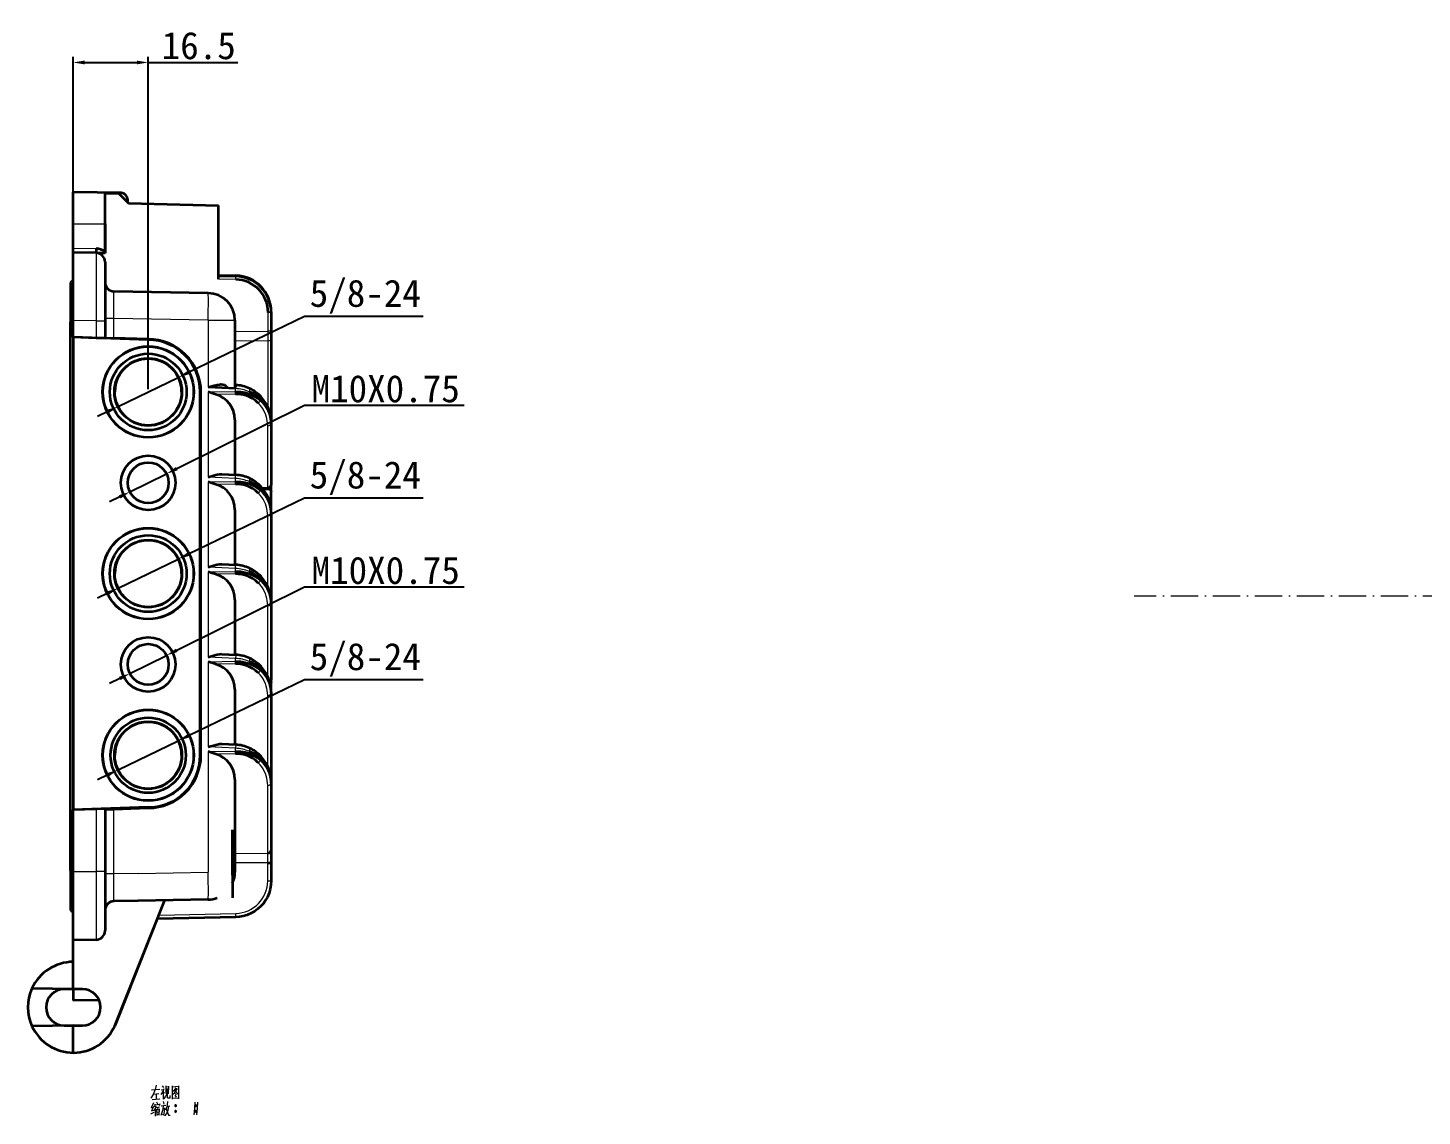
# Model space of a CAD drawing. Header units: millimetres. Extents: x -2350 to -557, y -483 to 312.
# Drawn here: x -1888.3 to -1581.3, y -152.8 to 86.8 of the extents above; entities that cross this region are included whole.
import ezdxf

# ---------------------------------------------------------------- set-up
doc = ezdxf.new("R2010")
doc.units = ezdxf.units.MM
doc.header["$LTSCALE"] = 0.5
doc.header["$PDSIZE"] = -1
doc.linetypes.add('DASHDOT', pattern=[18.5, 12, -3, 0.5, -3])
doc.layers.get('0').update_dxf_attribs({"lineweight": 0})
doc.styles.get("Standard").update_dxf_attribs({"font": ''})
doc.styles.get('Standard').set_extended_font_data('FangSong_GB2312')
doc.dimstyles.new('副本ISO-25', dxfattribs={"dimtxt": 6, "dimasz": 2.5, "dimexe": 1.25, "dimexo": 0.625, "dimtad": 1, "dimtoh": 1, "dimdec": 1, "dimzin": 0, "dimdsep": 46, "dimtxsty": 'Standard', "dimcen": 0, "dimdle": 5, "dimclrd": 1, "dimclre": 1, "dimadec": 0, "dimazin": 0, "dimtfac": 1, "dimtdec": 1, "dimtmove": 0, "dimatfit": 3, "dimfxl": 0, "dimlwd": 25, "dimlwe": 25, "dimarcsym": 0})

# ---------------------------------------------------------------- blocks, each defined once
blk = doc.blocks.new('*D222')
at = {"color": 1, "lineweight": 25}
for p, q in [((-1827.4, -36.35), (-1855.55, -50.26)), ((-1792.28, -36.35), (-1827.4, -36.35)), ((-1865.86, -55.35), (-1857.8, -51.37)), ((-1868.11, -56.46), (-1870.35, -57.57))]:
    blk.add_line(p, q, dxfattribs=at)
at = {"color": 1}
for points in [[(-1855.74, -49.89), (-1855.37, -50.63), (-1857.8, -51.37)], [(-1867.92, -56.83), (-1868.29, -56.09), (-1865.86, -55.35)]]:
    blk.add_solid(points, dxfattribs=at)
at = {"layer": 'Defpoints', "color": 0}
for p in [(-1857.8, -51.37), (-1865.86, -55.35)]:
    blk.add_point(p, dxfattribs=at)
at = {"color": 0, "insert": (-1809.53, -32.68), "char_height": 6, "attachment_point": 5}
blk.add_mtext('M10X0.75', dxfattribs=at)
blk = doc.blocks.new('*D224')
at = {"color": 1, "lineweight": 25}
for p, q in [((-1827.4, 3.65), (-1855.55, -10.26)), ((-1792.28, 3.65), (-1827.4, 3.65)), ((-1865.86, -15.35), (-1857.8, -11.37)), ((-1868.11, -16.46), (-1870.35, -17.57))]:
    blk.add_line(p, q, dxfattribs=at)
at = {"color": 1}
for points in [[(-1855.74, -9.89), (-1855.37, -10.63), (-1857.8, -11.37)], [(-1867.92, -16.83), (-1868.29, -16.09), (-1865.86, -15.35)]]:
    blk.add_solid(points, dxfattribs=at)
at = {"layer": 'Defpoints', "color": 0}
for p in [(-1857.8, -11.37), (-1865.86, -15.35)]:
    blk.add_point(p, dxfattribs=at)
at = {"color": 0, "insert": (-1809.53, 7.32), "char_height": 6, "attachment_point": 5}
blk.add_mtext('M10X0.75', dxfattribs=at)
blk = doc.blocks.new('*D233')
at = {"color": 1, "lineweight": 25}
for p, q in [((-1827.4, -56.72), (-1852.95, -69.06)), ((-1801.27, -56.72), (-1827.4, -56.72)), ((-1868.46, -76.57), (-1855.2, -70.15)), ((-1870.72, -77.65), (-1872.97, -78.74))]:
    blk.add_line(p, q, dxfattribs=at)
at = {"color": 1}
for points in [[(-1853.13, -68.69), (-1852.77, -69.44), (-1855.2, -70.15)], [(-1870.53, -78.03), (-1870.9, -77.28), (-1868.46, -76.57)]]:
    blk.add_solid(points, dxfattribs=at)
at = {"layer": 'Defpoints', "color": 0}
for p in [(-1855.2, -70.15), (-1868.46, -76.57)]:
    blk.add_point(p, dxfattribs=at)
at = {"color": 0, "insert": (-1814.02, -52.35), "char_height": 6, "attachment_point": 5}
blk.add_mtext('5/8-24', dxfattribs=at)
blk = doc.blocks.new('*D235')
at = {"color": 1, "lineweight": 25}
for p, q in [((-1827.4, -16.72), (-1852.95, -29.06)), ((-1801.27, -16.72), (-1827.4, -16.72)), ((-1868.46, -36.57), (-1855.2, -30.15)), ((-1870.72, -37.65), (-1872.97, -38.74))]:
    blk.add_line(p, q, dxfattribs=at)
at = {"color": 1}
for points in [[(-1853.13, -28.69), (-1852.77, -29.44), (-1855.2, -30.15)], [(-1870.53, -38.03), (-1870.9, -37.28), (-1868.46, -36.57)]]:
    blk.add_solid(points, dxfattribs=at)
at = {"layer": 'Defpoints', "color": 0}
for p in [(-1855.2, -30.15), (-1868.46, -36.57)]:
    blk.add_point(p, dxfattribs=at)
at = {"color": 0, "insert": (-1814.02, -12.35), "char_height": 6, "attachment_point": 5}
blk.add_mtext('5/8-24', dxfattribs=at)
blk = doc.blocks.new('*D237')
at = {"color": 1, "lineweight": 25}
for p, q in [((-1827.4, 23.28), (-1852.95, 10.94)), ((-1801.27, 23.28), (-1827.4, 23.28)), ((-1868.46, 3.43), (-1855.2, 9.85)), ((-1870.72, 2.35), (-1872.97, 1.26))]:
    blk.add_line(p, q, dxfattribs=at)
at = {"color": 1}
for points in [[(-1853.13, 11.31), (-1852.77, 10.56), (-1855.2, 9.85)], [(-1870.53, 1.97), (-1870.9, 2.72), (-1868.46, 3.43)]]:
    blk.add_solid(points, dxfattribs=at)
at = {"layer": 'Defpoints', "color": 0}
for p in [(-1855.2, 9.85), (-1868.46, 3.43)]:
    blk.add_point(p, dxfattribs=at)
at = {"color": 0, "insert": (-1814.02, 27.65), "char_height": 6, "attachment_point": 5}
blk.add_mtext('5/8-24', dxfattribs=at)
blk = doc.blocks.new('*D255')
at = {"color": 1, "lineweight": 25}
for p, q in [((-1878.33, 47.77), (-1878.33, 80.45)), ((-1861.83, 7.27), (-1861.83, 80.45)), ((-1875.83, 79.2), (-1864.33, 79.2)), ((-1861.83, 79.2), (-1842.07, 79.2))]:
    blk.add_line(p, q, dxfattribs=at)
at = {"color": 1}
for points in [[(-1875.83, 79.62), (-1875.83, 78.78), (-1878.33, 79.2)], [(-1864.33, 78.78), (-1864.33, 79.62), (-1861.83, 79.2)]]:
    blk.add_solid(points, dxfattribs=at)
at = {"layer": 'Defpoints', "color": 0}
for p in [(-1861.83, 79.2), (-1878.33, 47.14), (-1861.83, 6.64)]:
    blk.add_point(p, dxfattribs=at)
at = {"color": 0, "insert": (-1850.7, 82.88), "char_height": 6, "attachment_point": 5}
blk.add_mtext('16.5', dxfattribs=at)

msp = doc.modelspace()

# ---------------------------------------------------------------- linework, layer by layer
at = {"color": 7, "lineweight": 35, "ltscale": 0.175}
msp.add_line((-1878.33, 43.641), (-1878.33, 50.641), dxfattribs=at)
at = {"color": 7, "lineweight": 35, "ltscale": 0.263195}
msp.add_line((-1867.804, 50.457), (-1878.33, 50.641), dxfattribs=at)
at = {"color": 7, "lineweight": 35, "ltscale": 0.328055}
msp.add_line((-1871.33, 37.219), (-1871.33, 50.341), dxfattribs=at)
at = {"color": 7, "lineweight": 35, "ltscale": 0.077044}
msp.add_line((-1868.25, 50.26), (-1871.33, 50.341), dxfattribs=at)
at = {"color": 7, "lineweight": 35, "ltscale": 0.072612}
msp.add_line((-1868.25, 50.26), (-1866.196, 48.207), dxfattribs=at)
at = {"color": 7, "lineweight": 13, "ltscale": 0.016061}
msp.add_line((-1867.804, 49.815), (-1867.804, 50.457), dxfattribs=at)
at = {"color": 7, "lineweight": 35, "ltscale": 0.015413}
msp.add_line((-1866.33, 48.341), (-1866.33, 48.958), dxfattribs=at)
at = {"color": 7, "lineweight": 35, "ltscale": 0.496809}
msp.add_line((-1866.196, 48.207), (-1846.33, 47.686), dxfattribs=at)
at = {"color": 7, "lineweight": 35, "ltscale": 0.404687}
msp.add_line((-1846.33, 31.499), (-1846.33, 47.686), dxfattribs=at)
at = {"color": 7, "lineweight": 13, "ltscale": 0.175}
msp.add_line((-1878.33, 43.641), (-1871.33, 43.641), dxfattribs=at)
at = {"color": 7, "lineweight": 35, "ltscale": 0.132504}
msp.add_line((-1878.33, 38.341), (-1878.33, 43.641), dxfattribs=at)
at = {"color": 7, "lineweight": 35, "ltscale": 0.154181}
msp.add_line((-1871.33, 43.641), (-1871.33, 37.474), dxfattribs=at)
at = {"color": 7, "lineweight": 13, "ltscale": 0.125892}
msp.add_line((-1878.33, 38.341), (-1873.295, 38.253), dxfattribs=at)
at = {"color": 7, "lineweight": 35, "ltscale": 0.024995}
msp.add_line((-1878.33, 37.341), (-1878.33, 38.341), dxfattribs=at)
at = {"color": 7, "lineweight": 35, "ltscale": 0.374944}
for p, q in [((-1878.33, 22.343), (-1878.33, 37.341)), ((-1878.33, -114.059), (-1878.33, -99.061))]:
    msp.add_line(p, q, dxfattribs=at)
at = {"color": 7, "lineweight": 35, "ltscale": 0.125892}
for p, q in [((-1873.295, 37.253), (-1878.33, 37.341)), ((-1873.295, -113.971), (-1878.33, -114.059)), ((-1873.295, -113.971), (-1878.33, -114.059))]:
    msp.add_line(p, q, dxfattribs=at)
at = {"color": 7, "lineweight": 35, "ltscale": 0.025123}
msp.add_line((-1872.291, 37.236), (-1873.295, 37.253), dxfattribs=at)
at = {"color": 7, "lineweight": 35, "ltscale": 0.024012}
msp.add_line((-1871.33, 37.219), (-1872.291, 37.236), dxfattribs=at)
at = {"color": 7, "lineweight": 35, "ltscale": 0.006418}
msp.add_line((-1871.33, 37.474), (-1871.33, 37.217), dxfattribs=at)
at = {"color": 7, "lineweight": 35, "ltscale": 0.003659}
msp.add_line((-1871.33, 35.253), (-1871.33, 35.107), dxfattribs=at)
at = {"color": 7, "lineweight": 35, "ltscale": 0.021224}
msp.add_line((-1871.33, 35.107), (-1871.33, 34.258), dxfattribs=at)
at = {"color": 7, "lineweight": 35, "ltscale": 0.046423}
msp.add_line((-1871.33, 34.258), (-1871.33, 32.401), dxfattribs=at)
at = {"color": 7, "lineweight": 35, "ltscale": 0.002965}
for p, q in [((-1878.33, 31.041), (-1878.449, 31.039)), ((-1878.449, 31.039), (-1878.33, 31.041))]:
    msp.add_line(p, q, dxfattribs=at)
at = {"color": 7, "lineweight": 13, "ltscale": 0.224949}
for p, q in [((-1878.449, 22.041), (-1878.449, 31.039)), ((-1878.449, -107.757), (-1878.449, -98.759))]:
    msp.add_line(p, q, dxfattribs=at)
at = {"color": 7, "lineweight": 35, "ltscale": 0.053635}
msp.add_line((-1871.33, 32.401), (-1871.33, 30.256), dxfattribs=at)
at = {"color": 7, "lineweight": 35, "ltscale": 0.094507}
for p, q in [((-1846.33, 32.363), (-1842.551, 32.277)), ((-1846.33, 32.199), (-1842.551, 32.113))]:
    msp.add_line(p, q, dxfattribs=at)
at = {"color": 7, "lineweight": 13, "ltscale": 0.094568}
msp.add_line((-1842.549, 31.413), (-1846.33, 31.499), dxfattribs=at)
at = {"color": 7, "lineweight": 35, "ltscale": 0.212701}
for p, q in [((-1878.93, 30.549), (-1878.93, 22.041)), ((-1878.93, -98.759), (-1878.93, -107.267))]:
    msp.add_line(p, q, dxfattribs=at)
at = {"color": 7, "lineweight": 35, "ltscale": 0.030317}
msp.add_line((-1871.33, 30.256), (-1871.33, 29.043), dxfattribs=at)
at = {"color": 7, "lineweight": 35, "ltscale": 0.063907}
msp.add_line((-1871.33, 29.043), (-1871.33, 26.487), dxfattribs=at)
at = {"color": 7, "lineweight": 35}
for p, q in [((-1848.626, 28.423), (-1869.365, 28.785)), ((-1878.93, -98.759), (-1878.93, 22.041)), ((-1878.33, 18.674), (-1878.33, -85.392)), ((-1850.373, -73.359), (-1850.373, 6.641)), ((-1850.216, -73.359), (-1850.216, 6.641)), ((-1842.73, -78.7), (-1842.73, -99.141)), ((-1869.203, -132.945), (-1858.173, -105.307)), ((-1865.853, -124.641), (-1858.14, -105.307))]:
    msp.add_line(p, q, dxfattribs=at)
at = {"color": 7, "lineweight": 35, "ltscale": 0.059117}
msp.add_line((-1871.33, 26.487), (-1871.33, 24.122), dxfattribs=at)
at = {"color": 7, "lineweight": 13, "ltscale": 0.012036}
for p, q in [((-1878.93, 22.041), (-1878.449, 22.041)), ((-1878.93, -98.759), (-1878.449, -98.759))]:
    msp.add_line(p, q, dxfattribs=at)
at = {"color": 7, "lineweight": 13}
for p, q in [((-1878.449, 22.041), (-1878.449, -98.759)), ((-1848.626, 22.423), (-1869.365, 22.785)), ((-1848.626, -72.559), (-1848.626, -99.141))]:
    msp.add_line(p, q, dxfattribs=at)
at = {"color": 7, "lineweight": 13, "ltscale": 0.002963}
for p, q in [((-1878.449, 22.041), (-1878.33, 22.041)), ((-1878.449, -98.759), (-1878.33, -98.759))]:
    msp.add_line(p, q, dxfattribs=at)
at = {"color": 7, "lineweight": 13, "ltscale": 0.126174}
for p, q in [((-1873.283, 22.334), (-1878.33, 22.343)), ((-1873.283, -99.052), (-1878.33, -99.061))]:
    msp.add_line(p, q, dxfattribs=at)
at = {"color": 7, "lineweight": 35, "ltscale": 0.091727}
msp.add_line((-1878.33, 18.674), (-1878.33, 22.343), dxfattribs=at)
at = {"color": 7, "lineweight": 13, "ltscale": 0.095855}
msp.add_line((-1873.283, 22.334), (-1873.295, 18.5), dxfattribs=at)
at = {"color": 7, "lineweight": 13, "ltscale": 0.048827}
for p, q in [((-1871.33, 22.255), (-1873.283, 22.255)), ((-1871.33, -98.973), (-1873.283, -98.973))]:
    msp.add_line(p, q, dxfattribs=at)
at = {"color": 7, "lineweight": 35, "ltscale": 0.046668}
msp.add_line((-1871.33, 24.122), (-1871.33, 22.255), dxfattribs=at)
at = {"color": 7, "lineweight": 13, "ltscale": 0.049127}
for p, q in [((-1869.365, 22.785), (-1871.33, 22.785)), ((-1869.365, -99.503), (-1871.33, -99.503))]:
    msp.add_line(p, q, dxfattribs=at)
at = {"color": 7, "lineweight": 35, "ltscale": 0.09473}
msp.add_line((-1871.33, 22.255), (-1871.33, 18.466), dxfattribs=at)
at = {"color": 7, "lineweight": 13, "ltscale": 0.10683}
msp.add_line((-1869.365, 18.512), (-1869.365, 22.786), dxfattribs=at)
at = {"color": 7, "lineweight": 13, "ltscale": 0.147382}
msp.add_line((-1848.626, 22.423), (-1842.73, 22.423), dxfattribs=at)
at = {"color": 7, "lineweight": 13, "ltscale": 0.368723}
msp.add_line((-1848.626, 22.423), (-1848.626, 7.675), dxfattribs=at)
at = {"color": 7, "lineweight": 35, "ltscale": 0.376025}
msp.add_line((-1842.73, 22.423), (-1842.73, 7.382), dxfattribs=at)
at = {"color": 7, "lineweight": 13, "ltscale": 0.017041}
for p, q in [((-1834.732, 24.115), (-1835.414, 24.115)), ((-1834.732, 20.017), (-1835.414, 20.017))]:
    msp.add_line(p, q, dxfattribs=at)
at = {"color": 7, "lineweight": 13, "ltscale": 0.102445}
msp.add_line((-1835.414, 20.017), (-1835.414, 24.115), dxfattribs=at)
at = {"color": 7, "lineweight": 13, "ltscale": 5.18799e-05}
msp.add_line((-1834.735, 24.279), (-1834.732, 24.279), dxfattribs=at)
at = {"color": 7, "lineweight": 13, "ltscale": 6.10352e-05}
for p, q in [((-1834.73, 24.275), (-1834.733, 24.275)), ((-1834.73, 19.585), (-1834.733, 19.585))]:
    msp.add_line(p, q, dxfattribs=at)
at = {"color": 7, "lineweight": 35, "ltscale": 0.003852}
msp.add_line((-1834.732, 24.279), (-1834.732, 24.125), dxfattribs=at)
at = {"color": 7, "lineweight": 35, "ltscale": 0.102445}
msp.add_line((-1834.732, 24.115), (-1834.732, 20.017), dxfattribs=at)
at = {"color": 7, "lineweight": 35, "ltscale": 0.11725}
msp.add_line((-1834.73, 24.275), (-1834.73, 19.585), dxfattribs=at)
at = {"color": 7, "lineweight": 35, "ltscale": 0.125948}
for p, q in [((-1873.295, 18.5), (-1878.33, 18.674)), ((-1873.295, -85.218), (-1878.33, -85.392))]:
    msp.add_line(p, q, dxfattribs=at)
at = {"color": 7, "lineweight": 35, "ltscale": 0.412751}
for p, q in [((-1861.83, 18.098), (-1878.33, 18.674)), ((-1861.83, -84.816), (-1878.33, -85.392))]:
    msp.add_line(p, q, dxfattribs=at)
at = {"color": 7, "lineweight": 35, "ltscale": 0.188553}
for p, q in [((-1861.828, 18.251), (-1869.365, 18.512)), ((-1869.365, -85.23), (-1861.828, -84.969))]:
    msp.add_line(p, q, dxfattribs=at)
at = {"color": 7, "lineweight": 13, "ltscale": 0.182907}
msp.add_line((-1842.73, 19.974), (-1835.414, 20.017), dxfattribs=at)
at = {"color": 7, "lineweight": 35, "ltscale": 0.040647}
msp.add_line((-1834.732, 20.017), (-1834.732, 18.391), dxfattribs=at)
at = {"color": 7, "lineweight": 35, "ltscale": 0.038881}
msp.add_line((-1834.73, 19.585), (-1834.73, 18.03), dxfattribs=at)
at = {"color": 7, "lineweight": 35, "ltscale": 0.003836}
for p, q in [((-1861.828, 18.251), (-1861.83, 18.098)), ((-1861.828, -84.969), (-1861.83, -84.816))]:
    msp.add_line(p, q, dxfattribs=at)
at = {"color": 7, "lineweight": 13, "ltscale": 0.182846}
msp.add_line((-1835.417, 17.896), (-1842.73, 17.853), dxfattribs=at)
at = {"color": 7, "lineweight": 13, "ltscale": 0.367724}
msp.add_line((-1835.417, 3.187), (-1835.417, 17.896), dxfattribs=at)
at = {"color": 7, "lineweight": 35, "ltscale": 0.46088}
msp.add_line((-1834.732, 18.391), (-1834.732, -0.044), dxfattribs=at)
at = {"color": 7, "lineweight": 35, "ltscale": 0.390524}
msp.add_line((-1834.73, 18.03), (-1834.73, 2.409), dxfattribs=at)
at = {"color": 7, "lineweight": 13, "ltscale": 0.003925}
for p, q in [((-1850.373, 6.641), (-1850.216, 6.641)), ((-1850.373, -73.359), (-1850.216, -73.359))]:
    msp.add_line(p, q, dxfattribs=at)
at = {"color": 7, "lineweight": 35, "ltscale": 0.151003}
msp.add_line((-1842.593, 7.376), (-1848.626, 7.675), dxfattribs=at)
at = {"color": 7, "lineweight": 13, "ltscale": 0.150834}
for p, q in [((-1848.626, 6.641), (-1842.593, 6.729)), ((-1848.626, -13.159), (-1842.593, -13.071)), ((-1848.626, -32.959), (-1842.593, -32.871)), ((-1848.626, -52.759), (-1842.593, -52.671)), ((-1848.626, -72.559), (-1842.593, -72.471))]:
    msp.add_line(p, q, dxfattribs=at)
at = {"color": 7, "lineweight": 13, "ltscale": 0.469163}
for p, q in [((-1848.626, 6.641), (-1848.626, -12.125)), ((-1848.626, -32.959), (-1848.626, -51.725))]:
    msp.add_line(p, q, dxfattribs=at)
at = {"color": 7, "lineweight": 13, "ltscale": 0.006051}
msp.add_line((-1847.96, 7.884), (-1847.96, 7.642), dxfattribs=at)
at = {"color": 7, "lineweight": 13, "ltscale": 0.109539}
for p, q in [((-1842.589, 6.164), (-1846.97, 6.1)), ((-1842.589, -13.636), (-1846.97, -13.7)), ((-1842.589, -33.436), (-1846.97, -33.5)), ((-1842.589, -53.236), (-1846.97, -53.3)), ((-1842.589, -73.036), (-1846.97, -73.1))]:
    msp.add_line(p, q, dxfattribs=at)
at = {"color": 7, "lineweight": 35, "ltscale": 0.000169373}
msp.add_line((-1844.919, 8.115), (-1844.919, 8.122), dxfattribs=at)
at = {"color": 7, "lineweight": 13, "ltscale": 0.016156}
for p, q in [((-1842.593, 6.729), (-1842.593, 7.376)), ((-1842.593, -32.871), (-1842.593, -32.224))]:
    msp.add_line(p, q, dxfattribs=at)
at = {"color": 7, "lineweight": 35, "ltscale": 0.000491978}
msp.add_line((-1842.589, 7.941), (-1842.569, 7.94), dxfattribs=at)
at = {"color": 7, "lineweight": 35, "ltscale": 0.302907}
for p, q in [((-1842.73, 0.5), (-1842.73, -11.616)), ((-1842.73, -19.3), (-1842.73, -31.416)), ((-1842.73, -58.9), (-1842.73, -71.016))]:
    msp.add_line(p, q, dxfattribs=at)
at = {"color": 7, "lineweight": 35, "ltscale": 0.00060119}
msp.add_line((-1834.732, 2.385), (-1834.73, 2.409), dxfattribs=at)
at = {"color": 7, "lineweight": 35, "ltscale": 0.001028}
msp.add_line((-1834.732, 1.291), (-1834.73, 1.25), dxfattribs=at)
at = {"color": 7, "lineweight": 35, "ltscale": 0.028986}
msp.add_line((-1834.73, 1.25), (-1834.73, 2.409), dxfattribs=at)
at = {"color": 7, "lineweight": 35, "ltscale": 0.032497}
msp.add_line((-1834.73, -0.05), (-1834.73, 1.25), dxfattribs=at)
at = {"color": 7, "lineweight": 13, "ltscale": 0.342411}
msp.add_line((-1835.514, -14.504), (-1835.514, -0.808), dxfattribs=at)
at = {"color": 7, "lineweight": 35, "ltscale": 0.004805}
for p, q in [((-1834.732, -0.05), (-1834.732, -0.242)), ((-1834.732, -19.85), (-1834.732, -20.042)), ((-1834.732, -59.45), (-1834.732, -59.642))]:
    msp.add_line(p, q, dxfattribs=at)
at = {"color": 7, "lineweight": 35, "ltscale": 0.340984}
msp.add_line((-1834.732, -0.242), (-1834.732, -13.882), dxfattribs=at)
at = {"color": 7, "lineweight": 35, "ltscale": 0.001045}
msp.add_line((-1834.73, -5.947), (-1834.732, -5.989), dxfattribs=at)
at = {"color": 7, "lineweight": 13, "ltscale": 0.151003}
for p, q in [((-1842.593, -12.424), (-1848.626, -12.125)), ((-1842.593, -32.224), (-1848.626, -31.925)), ((-1842.593, -52.024), (-1848.626, -51.725)), ((-1842.593, -71.824), (-1848.626, -71.525))]:
    msp.add_line(p, q, dxfattribs=at)
at = {"color": 7, "lineweight": 35, "ltscale": 0.07713}
for p, q in [((-1845.649, -11.473), (-1842.567, -11.625)), ((-1845.649, -31.273), (-1842.567, -31.425)), ((-1845.649, -51.073), (-1842.567, -51.225)), ((-1845.649, -70.873), (-1842.567, -71.025))]:
    msp.add_line(p, q, dxfattribs=at)
at = {"color": 7, "lineweight": 13, "ltscale": 0.469164}
for p, q in [((-1848.626, -13.159), (-1848.626, -31.925)), ((-1848.626, -52.759), (-1848.626, -71.525))]:
    msp.add_line(p, q, dxfattribs=at)
at = {"color": 7, "lineweight": 13, "ltscale": 0.016157}
for p, q in [((-1842.593, -13.071), (-1842.593, -12.424)), ((-1842.593, -52.671), (-1842.593, -52.024)), ((-1842.593, -72.471), (-1842.593, -71.824))]:
    msp.add_line(p, q, dxfattribs=at)
at = {"color": 7, "lineweight": 35, "ltscale": 0.03024}
msp.add_line((-1836.724, -14.516), (-1835.514, -14.504), dxfattribs=at)
at = {"color": 7, "lineweight": 35, "ltscale": 0.033245}
msp.add_line((-1836.551, -14.725), (-1835.221, -14.758), dxfattribs=at)
at = {"color": 7, "lineweight": 13, "ltscale": 0.00847}
msp.add_line((-1835.221, -14.419), (-1835.221, -14.758), dxfattribs=at)
at = {"color": 7, "lineweight": 35, "ltscale": 0.008177}
msp.add_line((-1834.732, -14.209), (-1834.732, -13.882), dxfattribs=at)
at = {"color": 7, "lineweight": 35, "ltscale": 0.028127}
msp.add_line((-1834.732, -15.334), (-1834.732, -14.209), dxfattribs=at)
at = {"color": 7, "lineweight": 35, "ltscale": 0.112756}
msp.add_line((-1834.732, -19.844), (-1834.732, -15.334), dxfattribs=at)
at = {"color": 7, "lineweight": 13, "ltscale": 0.389689}
msp.add_line((-1835.514, -36.196), (-1835.514, -20.608), dxfattribs=at)
at = {"color": 7, "lineweight": 35, "ltscale": 0.489954}
msp.add_line((-1834.732, -20.042), (-1834.732, -39.641), dxfattribs=at)
at = {"color": 7, "lineweight": 35, "ltscale": 0.302908}
msp.add_line((-1842.73, -39.1), (-1842.73, -51.216), dxfattribs=at)
at = {"color": 7, "lineweight": 35, "ltscale": 0.004804}
for p, q in [((-1834.732, -39.65), (-1834.732, -39.842)), ((-1834.732, -79.25), (-1834.732, -79.442))]:
    msp.add_line(p, q, dxfattribs=at)
at = {"color": 7, "lineweight": 35, "ltscale": 0.424275}
msp.add_line((-1834.732, -39.842), (-1834.732, -56.813), dxfattribs=at)
at = {"color": 7, "linetype": 'DASHDOT', "lineweight": 13}
msp.add_line((-1020.111, -38.359), (-1644.708, -38.359), dxfattribs=at)
at = {"color": 7, "lineweight": 13, "ltscale": 0.3896}
msp.add_line((-1835.514, -55.992), (-1835.514, -40.408), dxfattribs=at)
at = {"color": 7, "lineweight": 35, "ltscale": 0.000839804}
msp.add_line((-1834.732, -56.491), (-1834.73, -56.524), dxfattribs=at)
at = {"color": 7, "lineweight": 35, "ltscale": 0.013582}
msp.add_line((-1834.732, -57.357), (-1834.732, -56.813), dxfattribs=at)
at = {"color": 7, "lineweight": 35, "ltscale": 0.050694}
msp.add_line((-1834.732, -59.385), (-1834.732, -57.357), dxfattribs=at)
at = {"color": 7, "lineweight": 35, "ltscale": 0.000406918}
msp.add_line((-1834.731, -56.16), (-1834.73, -56.176), dxfattribs=at)
at = {"color": 7, "lineweight": 13, "ltscale": 0.38969}
msp.add_line((-1835.514, -75.796), (-1835.514, -60.208), dxfattribs=at)
at = {"color": 7, "lineweight": 35, "ltscale": 0.00072535}
msp.add_line((-1834.73, -59.156), (-1834.732, -59.185), dxfattribs=at)
at = {"color": 7, "lineweight": 35, "ltscale": 0.001231}
msp.add_line((-1834.732, -59.385), (-1834.732, -59.434), dxfattribs=at)
at = {"color": 7, "lineweight": 35, "ltscale": 0.000684038}
msp.add_line((-1834.732, -59.509), (-1834.73, -59.537), dxfattribs=at)
at = {"color": 7, "lineweight": 35, "ltscale": 0.489874}
msp.add_line((-1834.732, -59.642), (-1834.732, -79.237), dxfattribs=at)
at = {"color": 7, "lineweight": 35, "ltscale": 0.000861306}
msp.add_line((-1834.73, -65.073), (-1834.732, -65.108), dxfattribs=at)
at = {"color": 7, "lineweight": 35, "ltscale": 0.004097}
msp.add_line((-1834.73, -77.847), (-1834.732, -78.011), dxfattribs=at)
at = {"color": 7, "lineweight": 35, "ltscale": 0.372157}
msp.add_line((-1834.732, -79.442), (-1834.732, -94.329), dxfattribs=at)
at = {"color": 7, "lineweight": 13, "ltscale": 0.372157}
msp.add_line((-1835.514, -94.894), (-1835.514, -80.008), dxfattribs=at)
at = {"color": 7, "lineweight": 35, "ltscale": 0.341727}
msp.add_line((-1878.33, -99.061), (-1878.33, -85.392), dxfattribs=at)
at = {"color": 7, "lineweight": 13, "ltscale": 0.345857}
msp.add_line((-1873.295, -85.218), (-1873.283, -99.052), dxfattribs=at)
at = {"color": 7, "lineweight": 35, "ltscale": 0.34473}
msp.add_line((-1871.33, -85.184), (-1871.33, -98.973), dxfattribs=at)
at = {"color": 7, "lineweight": 13, "ltscale": 0.356829}
msp.add_line((-1869.365, -99.503), (-1869.365, -85.23), dxfattribs=at)
at = {"color": 7, "lineweight": 35, "ltscale": 0.248833}
msp.add_line((-1843.23, -99.762), (-1843.23, -89.809), dxfattribs=at)
at = {"color": 7, "lineweight": 13, "ltscale": 0.180407}
for p, q in [((-1842.73, -94.962), (-1835.514, -94.894)), ((-1835.514, -97.015), (-1842.73, -97.083))]:
    msp.add_line(p, q, dxfattribs=at)
at = {"color": 7, "lineweight": 35, "ltscale": 0.067158}
msp.add_line((-1834.732, -94.329), (-1834.732, -97.015), dxfattribs=at)
at = {"color": 7, "lineweight": 35, "ltscale": 0.019547}
msp.add_line((-1835.514, -97.015), (-1834.732, -97.015), dxfattribs=at)
at = {"color": 7, "lineweight": 13, "ltscale": 0.099582}
msp.add_line((-1835.514, -100.998), (-1835.514, -97.015), dxfattribs=at)
at = {"color": 7, "lineweight": 35, "ltscale": 0.099582}
msp.add_line((-1834.732, -97.015), (-1834.732, -100.998), dxfattribs=at)
at = {"color": 7, "lineweight": 35, "ltscale": 0.048582}
msp.add_line((-1871.33, -98.973), (-1871.33, -100.917), dxfattribs=at)
at = {"color": 7, "lineweight": 35, "ltscale": 0.076073}
msp.add_line((-1871.33, -100.917), (-1871.33, -103.96), dxfattribs=at)
at = {"color": 7, "lineweight": 13, "ltscale": 0.133393}
msp.add_line((-1864.03, -99.41), (-1869.365, -99.503), dxfattribs=at)
at = {"color": 7, "lineweight": 13, "ltscale": 0.385177}
msp.add_line((-1864.03, -99.41), (-1848.626, -99.141), dxfattribs=at)
at = {"color": 7, "lineweight": 13, "ltscale": 0.0125}
msp.add_line((-1842.73, -99.141), (-1843.23, -99.141), dxfattribs=at)
at = {"color": 7, "lineweight": 35, "ltscale": 0.125}
msp.add_line((-1843.23, -99.762), (-1843.23, -104.762), dxfattribs=at)
at = {"color": 7, "lineweight": 13, "ltscale": 0.019547}
msp.add_line((-1835.514, -100.998), (-1834.732, -100.998), dxfattribs=at)
at = {"color": 7, "lineweight": 35, "ltscale": 0.078407}
msp.add_line((-1871.33, -103.96), (-1871.33, -107.096), dxfattribs=at)
at = {"color": 7, "lineweight": 35, "ltscale": 0.052972}
msp.add_line((-1871.33, -107.096), (-1871.33, -109.215), dxfattribs=at)
at = {"color": 7, "lineweight": 35, "ltscale": 0.133393}
msp.add_line((-1864.03, -105.409), (-1869.365, -105.502), dxfattribs=at)
at = {"color": 7, "lineweight": 35, "ltscale": 0.385177}
msp.add_line((-1848.626, -105.14), (-1864.03, -105.409), dxfattribs=at)
at = {"color": 7, "lineweight": 35, "ltscale": 0.002964}
msp.add_line((-1878.449, -107.757), (-1878.33, -107.759), dxfattribs=at)
msp.add_line((-1878.449, -107.757), (-1878.33, -107.759), dxfattribs=at)
at = {"color": 7, "lineweight": 35, "ltscale": 0.002968}
msp.add_line((-1878.449, -107.757), (-1878.33, -107.759), dxfattribs=at)
at = {"color": 7, "lineweight": 35, "ltscale": 0.020969}
msp.add_line((-1871.33, -109.215), (-1871.33, -110.053), dxfattribs=at)
at = {"color": 7, "lineweight": 35, "ltscale": 0.03025}
msp.add_line((-1871.33, -110.053), (-1871.33, -111.263), dxfattribs=at)
at = {"color": 7, "lineweight": 35, "ltscale": 0.443825}
msp.add_line((-1866.343, -125.874), (-1859.759, -109.387), dxfattribs=at)
at = {"color": 7, "lineweight": 35, "ltscale": 0.430525}
msp.add_line((-1842.551, -108.996), (-1859.768, -109.387), dxfattribs=at)
at = {"color": 7, "lineweight": 13, "ltscale": 0.422474}
msp.add_line((-1859.446, -108.58), (-1842.551, -108.197), dxfattribs=at)
at = {"color": 7, "lineweight": 35, "ltscale": 0.014322}
msp.add_line((-1871.33, -111.263), (-1871.33, -111.836), dxfattribs=at)
at = {"color": 7, "lineweight": 35, "ltscale": 0.003375}
msp.add_line((-1871.33, -111.836), (-1871.33, -111.971), dxfattribs=at)
at = {"color": 7, "lineweight": 35, "ltscale": 0.12}
msp.add_line((-1878.33, -118.859), (-1878.33, -114.059), dxfattribs=at)
at = {"color": 7, "lineweight": 35, "ltscale": 0.15}
for p, q in [((-1878.33, -124.859), (-1878.33, -118.859)), ((-1878.33, -138.859), (-1878.33, -132.859))]:
    msp.add_line(p, q, dxfattribs=at)
at = {"color": 7, "lineweight": 35, "ltscale": 0.227391}
for p, q in [((-1878.33, -124.859), (-1887.425, -124.7)), ((-1878.33, -132.859), (-1887.425, -133.018))]:
    msp.add_line(p, q, dxfattribs=at)
at = {"color": 7, "lineweight": 35, "ltscale": 0.05}
for p, q in [((-1878.33, -124.859), (-1880.33, -124.859)), ((-1876.33, -124.859), (-1878.33, -124.859)), ((-1880.33, -132.859), (-1878.33, -132.859)), ((-1878.33, -132.859), (-1876.33, -132.859))]:
    msp.add_line(p, q, dxfattribs=at)
at = {"color": 7, "lineweight": 35, "ltscale": 0.061975}
msp.add_line((-1878.33, -124.88), (-1878.33, -127.359), dxfattribs=at)
at = {"color": 7, "lineweight": 35, "ltscale": 0.213604}
msp.add_line((-1865.872, -124.641), (-1869.039, -132.577), dxfattribs=at)
at = {"color": 7, "lineweight": 35, "ltscale": 0.000489879}
msp.add_line((-1865.853, -124.641), (-1865.872, -124.641), dxfattribs=at)
at = {"color": 7, "lineweight": 35, "ltscale": 0.141686}
msp.add_line((-1872.664, -127.26), (-1878.33, -127.359), dxfattribs=at)
msp.add_line((-1872.664, -127.26), (-1878.33, -127.359), dxfattribs=at)
at = {"color": 7, "lineweight": 35, "ltscale": 0.152078}
msp.add_line((-1868.872, -132.205), (-1866.616, -126.556), dxfattribs=at)
at = {"color": 7, "lineweight": 35, "ltscale": 0.010074}
msp.add_line((-1869.039, -132.577), (-1869.203, -132.945), dxfattribs=at)
at = {"color": 7, "lineweight": 35, "ltscale": 0.010143}
msp.add_line((-1869.038, -132.576), (-1868.872, -132.205), dxfattribs=at)
at = {"color": 7, "lineweight": 35}
for points in [[(-1873.295, 38.253), (-1873.299, 37.291), (-1873.297, 37.257), (-1873.296, 37.254), (-1873.295, 37.253)], [(-1871.33, 18.466), (-1871.331, 18.465), (-1871.334, 18.464), (-1871.361, 18.461), (-1871.607, 18.458), (-1873.295, 18.5)], [(-1871.33, 18.546), (-1871.329, 18.547), (-1871.327, 18.548), (-1871.303, 18.551), (-1871.078, 18.554), (-1869.365, 18.512)], [(-1848.626, 7.675), (-1847.325, 8.068), (-1846.679, 8.224)], [(-1846.97, 6.1), (-1847.819, 6.362), (-1848.626, 6.641)], [(-1846.679, 8.224), (-1846.092, 8.321), (-1845.802, 8.341), (-1845.385, 8.308), (-1845.063, 8.2), (-1844.919, 8.115)], [(-1842.593, 7.376), (-1842.565, 8.113), (-1842.566, 8.171), (-1842.567, 8.174), (-1842.568, 8.174), (-1842.569, 8.172), (-1842.571, 8.159), (-1842.589, 7.941)], [(-1842.593, 6.729), (-1841.514, 6.676), (-1840.455, 6.489), (-1839.434, 6.175), (-1838.469, 5.737), (-1837.716, 5.278), (-1837.027, 4.738)], [(-1837.579, 4.172), (-1838.215, 4.726), (-1838.885, 5.181), (-1839.578, 5.543), (-1840.326, 5.83), (-1840.868, 5.979), (-1841.434, 6.087), (-1842.01, 6.149), (-1842.589, 6.164)], [(-1834.732, -0.05), (-1834.797, 0.946), (-1834.995, 1.966), (-1835.324, 2.966), (-1835.8, 3.961), (-1836.336, 4.795), (-1836.989, 5.578)], [(-1848.626, -12.125), (-1847.466, -11.776), (-1846.623, -11.565)], [(-1846.623, -11.565), (-1846.073, -11.477), (-1845.654, -11.457)], [(-1846.97, -13.7), (-1847.819, -13.438), (-1848.626, -13.159)], [(-1842.593, -13.071), (-1841.514, -13.124), (-1840.455, -13.311), (-1839.434, -13.625), (-1838.469, -14.063), (-1837.716, -14.522), (-1837.027, -15.062)], [(-1837.579, -15.628), (-1838.215, -15.074), (-1838.885, -14.619), (-1839.578, -14.257), (-1840.326, -13.97), (-1840.868, -13.821), (-1841.434, -13.713), (-1842.01, -13.651), (-1842.589, -13.636)], [(-1834.732, -19.85), (-1834.797, -18.854), (-1834.995, -17.834), (-1835.324, -16.834), (-1835.8, -15.839), (-1836.336, -15.005), (-1836.989, -14.222)], [(-1835.221, -14.758), (-1835.072, -14.787), (-1834.947, -14.856), (-1834.793, -15.05), (-1834.732, -15.334)], [(-1834.917, -14.209), (-1834.791, -14.065), (-1834.732, -13.882)], [(-1848.626, -31.925), (-1847.466, -31.576), (-1846.623, -31.365)], [(-1846.97, -33.5), (-1847.819, -33.238), (-1848.626, -32.959)], [(-1846.623, -31.365), (-1846.073, -31.277), (-1845.654, -31.257)], [(-1842.593, -32.871), (-1841.514, -32.924), (-1840.455, -33.111), (-1839.434, -33.425), (-1838.469, -33.863), (-1837.716, -34.322), (-1837.027, -34.862)], [(-1837.579, -35.428), (-1838.215, -34.874), (-1838.885, -34.419), (-1839.578, -34.057), (-1840.326, -33.77), (-1840.868, -33.621), (-1841.434, -33.513), (-1842.01, -33.451), (-1842.589, -33.436)], [(-1834.732, -39.65), (-1834.797, -38.654), (-1834.995, -37.634), (-1835.324, -36.634), (-1835.8, -35.639), (-1836.336, -34.805), (-1836.989, -34.022)], [(-1848.626, -51.725), (-1847.466, -51.376), (-1846.623, -51.165)], [(-1846.623, -51.165), (-1846.073, -51.077), (-1845.654, -51.057)], [(-1846.97, -53.3), (-1847.819, -53.038), (-1848.626, -52.759)], [(-1842.593, -52.671), (-1841.514, -52.724), (-1840.455, -52.911), (-1839.434, -53.225), (-1838.469, -53.663), (-1837.716, -54.122), (-1837.027, -54.662)], [(-1837.579, -55.228), (-1838.215, -54.674), (-1838.885, -54.219), (-1839.578, -53.857), (-1840.326, -53.57), (-1840.868, -53.421), (-1841.434, -53.313), (-1842.01, -53.251), (-1842.589, -53.236)], [(-1834.732, -59.45), (-1834.797, -58.454), (-1834.995, -57.434), (-1835.324, -56.434), (-1835.8, -55.439), (-1836.336, -54.605), (-1836.989, -53.822)], [(-1835.17, -56.85), (-1834.773, -56.802), (-1834.747, -56.805), (-1834.737, -56.808), (-1834.734, -56.81), (-1834.733, -56.812), (-1834.732, -56.813)], [(-1835.118, -57.01), (-1834.964, -57.056), (-1834.838, -57.138), (-1834.76, -57.24), (-1834.732, -57.357)], [(-1848.626, -71.525), (-1847.466, -71.176), (-1846.623, -70.965)], [(-1846.97, -73.1), (-1847.819, -72.838), (-1848.626, -72.559)], [(-1846.623, -70.965), (-1846.073, -70.877), (-1845.654, -70.857)], [(-1842.593, -72.471), (-1841.514, -72.524), (-1840.455, -72.711), (-1839.434, -73.025), (-1838.469, -73.463), (-1837.716, -73.922), (-1837.027, -74.462)], [(-1837.579, -75.028), (-1838.215, -74.474), (-1838.885, -74.019), (-1839.578, -73.657), (-1840.326, -73.37), (-1840.868, -73.221), (-1841.434, -73.113), (-1842.01, -73.051), (-1842.589, -73.036)], [(-1834.732, -79.25), (-1834.797, -78.254), (-1834.995, -77.234), (-1835.324, -76.234), (-1835.8, -75.239), (-1836.336, -74.405), (-1836.989, -73.622)], [(-1871.33, -85.184), (-1871.331, -85.183), (-1871.334, -85.182), (-1871.361, -85.179), (-1871.607, -85.176), (-1873.295, -85.218)], [(-1871.33, -85.264), (-1871.329, -85.265), (-1871.327, -85.266), (-1871.3, -85.269), (-1871.054, -85.272), (-1869.365, -85.23)], [(-1834.732, -100.998), (-1834.788, -101.927), (-1834.953, -102.842), (-1835.221, -103.732), (-1835.588, -104.585), (-1835.993, -105.301), (-1836.469, -105.973), (-1837.012, -106.591)], [(-1837.012, -106.591), (-1837.699, -107.215), (-1838.455, -107.754), (-1839.268, -108.202), (-1840.127, -108.556), (-1840.918, -108.786), (-1841.729, -108.934), (-1842.551, -108.996)]]:
    msp.add_lwpolyline(points, dxfattribs=at)
at = {"color": 7, "lineweight": 13}
for points in [[(-1873.295, 37.253), (-1873.295, 37.252), (-1873.294, 37.242), (-1873.286, 36.367), (-1873.285, 27.689), (-1873.283, 22.334)], [(-1842.551, 32.277), (-1842.55, 32.276), (-1842.55, 32.275), (-1842.549, 32.27), (-1842.544, 32.116)], [(-1869.365, 22.786), (-1869.38, 27.069), (-1869.369, 28.733), (-1869.367, 28.779), (-1869.365, 28.785)], [(-1835.514, -0.808), (-1835.538, -0.226), (-1835.6, 0.298), (-1835.692, 0.777), (-1835.826, 1.279), (-1836.02, 1.827), (-1836.26, 2.36), (-1836.534, 2.853), (-1836.838, 3.31), (-1837.185, 3.75), (-1837.579, 4.172)], [(-1842.593, -12.424), (-1842.57, -11.9), (-1842.566, -11.634), (-1842.567, -11.626), (-1842.567, -11.625)], [(-1835.514, -20.608), (-1835.538, -20.026), (-1835.6, -19.502), (-1835.692, -19.023), (-1835.826, -18.521), (-1836.02, -17.973), (-1836.26, -17.44), (-1836.534, -16.947), (-1836.838, -16.49), (-1837.185, -16.05), (-1837.579, -15.628)], [(-1842.593, -32.224), (-1842.57, -31.7), (-1842.566, -31.434), (-1842.567, -31.426), (-1842.567, -31.425)], [(-1835.514, -40.408), (-1835.538, -39.826), (-1835.6, -39.302), (-1835.692, -38.823), (-1835.826, -38.321), (-1836.02, -37.773), (-1836.26, -37.24), (-1836.534, -36.747), (-1836.838, -36.29), (-1837.185, -35.85), (-1837.579, -35.428)], [(-1842.567, -51.225), (-1842.567, -51.226), (-1842.566, -51.233), (-1842.565, -51.295), (-1842.593, -52.024)], [(-1835.514, -60.208), (-1835.538, -59.626), (-1835.6, -59.102), (-1835.692, -58.623), (-1835.826, -58.121), (-1836.02, -57.573), (-1836.26, -57.04), (-1836.534, -56.547), (-1836.838, -56.09), (-1837.185, -55.65), (-1837.579, -55.228)], [(-1842.567, -71.025), (-1842.567, -71.026), (-1842.566, -71.033), (-1842.565, -71.095), (-1842.593, -71.824)], [(-1835.514, -80.008), (-1835.538, -79.426), (-1835.6, -78.902), (-1835.692, -78.423), (-1835.826, -77.921), (-1836.02, -77.373), (-1836.26, -76.84), (-1836.534, -76.347), (-1836.838, -75.89), (-1837.185, -75.45), (-1837.579, -75.028)], [(-1873.283, -99.052), (-1873.286, -103.659), (-1873.284, -112.395), (-1873.293, -113.942), (-1873.295, -113.968), (-1873.295, -113.971)], [(-1869.365, -105.502), (-1869.366, -105.501), (-1869.367, -105.493), (-1869.37, -105.418), (-1869.378, -104.796), (-1869.365, -99.503)], [(-1861.076, -147.049), (-1859.256, -146.909)], [(-1860.271, -146.979), (-1860.726, -148.029)], [(-1860.061, -146.034), (-1860.271, -146.979)], [(-1858.381, -146.804), (-1858.556, -147.294), (-1859.046, -148.029)], [(-1859.011, -147.014), (-1858.451, -146.944)], [(-1858.731, -146.139), (-1858.451, -146.559)], [(-1858.556, -147.294), (-1858.556, -149.079)], [(-1857.961, -146.174), (-1857.961, -147.854)], [(-1857.296, -146.349), (-1857.961, -146.419)], [(-1857.646, -146.769), (-1857.751, -147.819)], [(-1857.366, -147.924), (-1857.296, -146.244)], [(-1856.526, -146.139), (-1856.526, -147.609), (-1856.526, -149.114)], [(-1856.526, -146.174), (-1856.526, -147.574), (-1856.526, -148.974)], [(-1855.056, -146.314), (-1856.526, -146.454)], [(-1855.756, -146.594), (-1856.316, -147.399)], [(-1856.001, -147.154), (-1855.301, -147.889)], [(-1855.966, -146.944), (-1855.511, -146.874)], [(-1855.966, -147.644), (-1855.756, -147.364)], [(-1855.756, -147.364), (-1855.406, -146.734)], [(-1855.091, -148.939), (-1855.091, -147.574), (-1855.056, -146.174)], [(-1860.726, -148.029), (-1861.286, -148.904)], [(-1860.691, -149.884), (-1861.146, -150.969)], [(-1860.971, -149.149), (-1859.256, -149.044)], [(-1860.586, -147.959), (-1859.501, -147.854)], [(-1860.376, -150.199), (-1860.481, -150.759)], [(-1860.376, -150.339), (-1859.326, -150.199)], [(-1860.061, -147.924), (-1860.096, -149.114)], [(-1859.991, -149.709), (-1859.816, -150.094)], [(-1859.291, -150.094), (-1859.431, -150.549)], [(-1859.011, -150.549), (-1857.961, -150.409)], [(-1858.556, -147.469), (-1858.241, -147.784)], [(-1858.521, -149.639), (-1858.416, -150.199)], [(-1858.451, -149.079), (-1858.171, -148.799)], [(-1858.171, -148.799), (-1857.926, -148.449)], [(-1857.751, -147.819), (-1857.926, -148.449)], [(-1857.681, -150.339), (-1857.821, -150.969)], [(-1857.611, -149.604), (-1857.681, -150.339)], [(-1857.611, -148.799), (-1857.611, -147.714)], [(-1857.471, -148.904), (-1857.611, -148.799)], [(-1857.051, -148.904), (-1857.471, -148.904)], [(-1857.051, -148.274), (-1857.051, -148.904)], [(-1856.526, -148.869), (-1855.161, -148.764)], [(-1856.456, -148.064), (-1855.966, -147.644)], [(-1856.001, -148.239), (-1855.651, -148.624)], [(-1855.966, -150.409), (-1855.651, -150.409)], [(-1855.896, -147.854), (-1855.651, -148.134)], [(-1855.301, -147.889), (-1855.126, -147.854)], [(-1855.091, -149.044), (-1855.091, -148.939), (-1855.161, -148.764)], [(-1851.556, -149.779), (-1851.661, -151.179), (-1851.766, -152.579)], [(-1851.521, -150.409), (-1851.206, -150.409)], [(-1850.961, -149.779), (-1851.066, -151.179), (-1851.171, -152.579)], [(-1861.216, -152.334), (-1860.516, -151.949)], [(-1860.761, -150.899), (-1861.181, -151.039)], [(-1861.111, -151.669), (-1860.586, -151.494)], [(-1860.621, -150.654), (-1861.076, -151.669)], [(-1860.306, -151.179), (-1860.621, -151.669)], [(-1860.131, -150.619), (-1860.306, -151.179)], [(-1860.271, -151.109), (-1860.271, -152.824)], [(-1860.061, -150.899), (-1859.361, -150.794)], [(-1859.991, -151.319), (-1859.956, -152.719)], [(-1859.991, -151.424), (-1859.466, -151.354)], [(-1859.956, -151.984), (-1859.571, -151.914)], [(-1859.501, -152.474), (-1859.921, -152.544)], [(-1859.746, -150.864), (-1859.816, -151.424)], [(-1859.431, -151.249), (-1859.501, -152.649)], [(-1858.521, -150.479), (-1858.626, -151.389), (-1858.731, -151.809), (-1859.046, -152.684)], [(-1858.206, -150.969), (-1858.311, -151.809), (-1858.451, -152.649), (-1858.661, -152.369)], [(-1858.591, -151.144), (-1858.206, -151.074)], [(-1857.821, -152.229), (-1858.206, -152.754)], [(-1857.821, -150.969), (-1857.996, -151.529)], [(-1857.891, -151.214), (-1857.331, -152.649)], [(-1857.541, -151.599), (-1857.821, -152.229)], [(-1857.751, -150.724), (-1857.051, -150.584)], [(-1857.331, -150.654), (-1857.541, -151.599)], [(-1857.331, -152.649), (-1857.016, -152.649)], [(-1856.001, -150.514), (-1855.616, -150.514)], [(-1856.001, -151.774), (-1855.616, -151.774)], [(-1855.966, -150.654), (-1855.651, -150.654)], [(-1855.966, -151.669), (-1855.651, -151.669)], [(-1855.966, -151.914), (-1855.651, -151.914)], [(-1851.556, -150.514), (-1851.171, -150.514)], [(-1851.556, -151.774), (-1851.171, -151.774)], [(-1851.521, -150.654), (-1851.206, -150.654)], [(-1851.521, -151.669), (-1851.206, -151.669)], [(-1851.521, -151.914), (-1851.206, -151.914)]]:
    msp.add_lwpolyline(points, dxfattribs=at)
for points in [[(-1855.896, -150.724), (-1855.721, -150.724), (-1855.616, -150.619), (-1855.616, -150.444), (-1855.721, -150.339), (-1855.896, -150.339), (-1856.001, -150.444), (-1856.001, -150.619)], [(-1851.451, -150.724), (-1851.276, -150.724), (-1851.171, -150.619), (-1851.171, -150.444), (-1851.276, -150.339), (-1851.451, -150.339), (-1851.556, -150.444), (-1851.556, -150.619)], [(-1855.896, -151.984), (-1855.721, -151.984), (-1855.616, -151.879), (-1855.616, -151.704), (-1855.721, -151.599), (-1855.896, -151.599), (-1856.001, -151.704), (-1856.001, -151.879)], [(-1851.451, -151.984), (-1851.276, -151.984), (-1851.171, -151.879), (-1851.171, -151.704), (-1851.276, -151.599), (-1851.451, -151.599), (-1851.556, -151.704), (-1851.556, -151.879)]]:
    msp.add_lwpolyline(points, close=True, dxfattribs=at)
at = {"color": 7, "lineweight": 35}
for centre, radius in [((-1861.83, 6.641), 10.035), ((-1861.83, 6.641), 10), ((-1861.83, 6.641), 8.446), ((-1861.83, 6.641), 7.428), ((-1861.831, 6.641), 7.367), ((-1861.83, -13.359), 6), ((-1861.83, -13.359), 4.5), ((-1861.83, -33.359), 10.035), ((-1861.83, -33.359), 10), ((-1861.83, -33.359), 8.446), ((-1861.83, -33.359), 7.428), ((-1861.831, -33.359), 7.367), ((-1861.83, -53.359), 6), ((-1861.83, -53.359), 4.5), ((-1861.83, -73.359), 10.035), ((-1861.83, -73.359), 10), ((-1861.83, -73.359), 8.283), ((-1861.83, -73.359), 7.43), ((-1861.831, -73.359), 7.367)]:
    msp.add_circle(centre, radius, dxfattribs=at)
for centre, radius, start, end in [((-1867.83, 48.958), 1.5, 359.99934, 88.99997), ((-1873.348, 35.253), 3, 47.74113, 88.99917), ((-1873.33, 35.253), 2, 0, 89), ((-1878.44, 30.549), 0.49, 91, 180.00001), ((-1869.33, 30.784), 2, 180.00001, 269), ((-1842.732, 24.279), 8, 0, 88.7), ((-1842.732, 24.115), 8, 0, 88.7), ((-1842.714, 24.115), 7.3, 359.99739, 88.70309), ((-1848.73, 22.423), 6, 0, 89), ((-1861.83, 6.641), 11.457, 0, 90), ((-1861.827, 6.641), 11.61, 360, 90.0042), ((-1861.831, 6.641), 7.367, 0, 180.00001), ((-1849.009, 3.336), 6.295, 40.8947, 49.48942), ((-1843.004, -0.04), 8.227, 65.10004, 86.95833), ((-1842.791, -1.09), 8.432, 46.86572, 67.57588), ((-1842.164, -0.395), 7.495, 24.32599, 46.72889), ((-1841.605, -0.437), 6.909, 24.84279, 48.50219), ((-1841.206, -0.265), 6.474, 0.19763, 24.93726), ((-1843.004, -19.84), 8.227, 65.10004, 86.95832), ((-1842.791, -20.888), 8.43, 46.85899, 67.5741), ((-1842.164, -20.196), 7.496, 24.33012, 46.73049), ((-1841.605, -20.237), 6.909, 24.84279, 48.50219), ((-1835.528, -13.915), 0.59, 271.32124, 301.31678), ((-1836.157, -12.73), 1.93, 298.99093, 309.96878), ((-1841.206, -20.065), 6.474, 0.19763, 24.93726), ((-1861.831, -33.359), 7.367, 0, 180.00001), ((-1843.004, -39.64), 8.227, 65.10004, 86.95832), ((-1842.791, -40.69), 8.432, 46.86572, 67.57588), ((-1842.164, -39.996), 7.496, 24.33012, 46.73049), ((-1841.605, -40.038), 6.91, 24.84539, 48.50353), ((-1841.206, -39.865), 6.474, 0.19763, 24.93726), ((-1843.004, -59.44), 8.227, 65.10004, 86.95832), ((-1842.791, -60.488), 8.43, 46.85899, 67.5741), ((-1842.164, -59.796), 7.496, 24.33012, 46.73049), ((-1841.605, -59.838), 6.91, 24.84539, 48.50353), ((-1841.206, -59.665), 6.474, 0.19763, 24.93726), ((-1861.831, -73.359), 7.367, 0, 180.00001), ((-1861.83, -73.359), 11.457, 270, 360), ((-1861.827, -73.359), 11.61, 269.9958, 0), ((-1843.004, -79.24), 8.227, 65.10004, 86.95832), ((-1842.791, -80.29), 8.432, 46.86572, 67.57588), ((-1842.164, -79.596), 7.496, 24.33012, 46.73049), ((-1841.605, -79.638), 6.91, 24.84539, 48.50353), ((-1841.206, -79.465), 6.474, 0.19763, 24.93726), ((-1848.73, -99.141), 6, 336.44357, 360), ((-1878.44, -107.267), 0.49, 180.00001, 269), ((-1869.33, -107.502), 2, 91, 180.00001), ((-1848.73, -99.141), 6, 271, 290.4758), ((-1873.33, -111.971), 2, 271, 0), ((-1878.33, -128.859), 10, 90, 155.42563), ((-1878.33, -128.859), 10, 155.42563, 204.57437), ((-1880.33, -128.859), 4, 90, 270), ((-1876.33, -128.859), 4, 270, 90), ((-1867.83, -125.675), 1.5, 321.36924, 355.02161), ((-1878.33, -128.859), 10, 204.57437, 335.8819)]:
    msp.add_arc(centre, radius, start, end, dxfattribs=at)
at = {"color": 7, "lineweight": 13}
for centre, radius, start, end in [((-2210.74, 19.359), 375.327, 359.77667, 0.10041), ((-1842.994, -1.557), 8.941, 67.51802, 87.4314), ((-1877.352, 6.181), 34.763, 359.97126, 0.9034), ((-1839.688, 6.785), 3.358, 308.91445, 322.4345), ((-1842.994, -21.357), 8.941, 67.51802, 87.4314), ((-1877.352, -13.619), 34.763, 359.97126, 0.9034), ((-1839.685, -13.018), 3.354, 308.9061, 322.44253), ((-1842.994, -41.157), 8.941, 67.51802, 87.4314), ((-1877.352, -33.419), 34.763, 359.97126, 0.9034), ((-1839.688, -32.815), 3.358, 308.91445, 322.4345), ((-1842.993, -60.954), 8.939, 67.5146, 87.43329), ((-1877.352, -53.219), 34.763, 359.97126, 0.9034), ((-1839.688, -52.615), 3.358, 308.91445, 322.4345), ((-1842.994, -80.757), 8.941, 67.51802, 87.4314), ((-1839.688, -72.415), 3.358, 308.91445, 322.4345), ((-2214.433, -95.925), 378.921, 359.83516, 0.15584), ((-1842.714, -100.999), 7.199, 271.29734, 0.00285)]:
    msp.add_arc(centre, radius, start, end, dxfattribs=at)
for centre, major_axis, ratio, start_param, end_param in [((-1842.567, 31.413), (-0.016, -0.7), 0.0261702, 1.5713902, 3.1415927), ((-1848.73, 22.423), (0.105, 5.999), 0.0174497, 4.7126936, 6.2831853), ((-1835.433, 18.391), (-0.7, 0), 0.7071068, 1.5934856, 3.1415927), ((-1835.53, 18.03), (0.8, 0), 0.7071068, 6.2106276, 6.2831853), ((-1839.902, 6.712), (-0.367, -0.709), 0.3747316, 1.7532063, 3.1585667), ((-1837.626, 5.1), (0.665, 0.443), 0.5684752, 5.3547285, 6.3815693), ((-1841.3, 0.717), (5.269, -4.428), 0.8854791, 0.6397117, 1.071426), ((-1835.532, -0.242), (-0.8, 0), 0.7071068, 1.5934856, 3.1415927), ((-1839.902, -13.088), (-0.367, -0.709), 0.3747316, 1.7532063, 3.1585667), ((-1837.626, -14.7), (0.665, 0.443), 0.5684752, 5.3547285, 6.3815693), ((-1841.3, -19.083), (5.269, -4.428), 0.8854791, 0.6397117, 1.071426), ((-1835.532, -20.042), (-0.8, 0), 0.7071068, 1.5934856, 3.1415927), ((-1839.902, -32.888), (-0.367, -0.709), 0.3747316, 1.7532063, 3.1585667), ((-1837.626, -34.5), (0.665, 0.443), 0.5684752, 5.3547285, 6.3815693), ((-1835.532, -39.842), (-0.8, 0), 0.7071068, 1.5934856, 3.1415927), ((-1841.3, -38.883), (5.269, -4.428), 0.8854791, 0.6397117, 1.071426), ((-1839.902, -52.688), (-0.367, -0.709), 0.3747316, 1.7532063, 3.1585667), ((-1837.626, -54.3), (0.665, 0.443), 0.5684752, 5.3547285, 6.3815693), ((-1841.3, -58.683), (5.269, -4.428), 0.8854791, 0.6397117, 1.071426), ((-1835.532, -59.642), (-0.8, 0), 0.7071068, 1.5934856, 3.1415927), ((-1842.607, -72.471), (0.012, -0.8), 0.0174505, 0.785293, 1.5705409), ((-1839.902, -72.488), (-0.367, -0.709), 0.3747316, 1.7532063, 3.1585667), ((-1837.626, -74.1), (0.665, 0.443), 0.5684752, 5.3547285, 6.3815693), ((-1841.3, -78.483), (5.269, -4.428), 0.8854791, 0.6397117, 1.071426), ((-1835.532, -79.442), (-0.8, 0), 0.7071068, 1.5934856, 3.1415927), ((-1835.53, -77.847), (-0.8, 0), 0.7071068, 3.0680414, 3.1415927), ((-1848.73, -99.141), (0.105, -5.999), 0.0174497, 6.2831853, 7.853677), ((-1842.569, -108.197), (-0.018, 0.8), 0.0226815, 3.1415927, 4.7118743)]:
    msp.add_ellipse(centre, major_axis=major_axis, ratio=ratio, start_param=start_param, end_param=end_param, dxfattribs=at)
at = {"color": 7, "lineweight": 35}
for centre, major_axis, ratio, start_param, end_param in [((-1843.46, -2.734), (-2.274, -10.705), 0.8404721, 2.617553, 2.9530208), ((-1848.73, 0.307), (-4.277, -4.346), 0.9684179, 2.3642171, 3.6372212), ((-1848.73, -19.493), (-4.277, -4.346), 0.9684179, 2.3642171, 3.6372212), ((-1843.46, -22.534), (-2.274, -10.705), 0.8404721, 2.617553, 2.9530208), ((-1848.73, -39.293), (-4.277, -4.346), 0.9684179, 2.3642171, 3.6372212), ((-1843.46, -42.334), (-2.274, -10.705), 0.8404721, 2.617553, 2.9530208), ((-1843.46, -62.134), (-2.274, -10.705), 0.8404721, 2.617553, 2.9530208), ((-1848.73, -59.093), (-4.277, -4.346), 0.9684179, 2.3642171, 3.6372212), ((-1848.73, -78.893), (-4.277, -4.346), 0.9684179, 2.3642171, 3.6372212), ((-1843.46, -81.934), (-2.274, -10.705), 0.8404721, 2.617553, 2.9530208), ((-1835.532, -94.329), (-0.8, 0), 0.7071068, 1.5934856, 3.1415927)]:
    msp.add_ellipse(centre, major_axis=major_axis, ratio=ratio, start_param=start_param, end_param=end_param, dxfattribs=at)

# ---------------------------------------------------------------- dimensions: what is measured, and where the dimension line sits
at = {"color": 7}
dim = msp.add_linear_dim(base=(-1861.83, 79.201), p1=(-1878.33, 47.141), p2=(-1861.83, 6.641), dimstyle='副本ISO-25', dxfattribs=at)
dim.commit()
dim.dimension.update_dxf_attribs({"geometry": '*D255', "text_midpoint": (-1850.7, 82.877)})
for p1, p2, text, picture, middle in [((-1868.464, 3.435), (-1855.199, 9.847), '5/8-24', '*D237', (-1827.4, 23.284)), ((-1865.865, -15.352), (-1857.796, -11.366), 'M10X0.75', '*D224', (-1827.4, 3.647)), ((-1868.464, -36.565), (-1855.199, -30.153), '5/8-24', '*D235', (-1827.4, -16.716)), ((-1865.865, -55.352), (-1857.796, -51.366), 'M10X0.75', '*D222', (-1827.4, -36.353)), ((-1868.464, -76.565), (-1855.199, -70.153), '5/8-24', '*D233', (-1827.4, -56.716))]:
    dim = msp.add_diameter_dim_2p(p1=p1, p2=p2, text=text, dimstyle='副本ISO-25', dxfattribs=at)
    dim.commit()
    dim.dimension.update_dxf_attribs({"geometry": picture, "text_midpoint": middle, "dimtype": 163})

doc.saveas('drawing.dxf')
